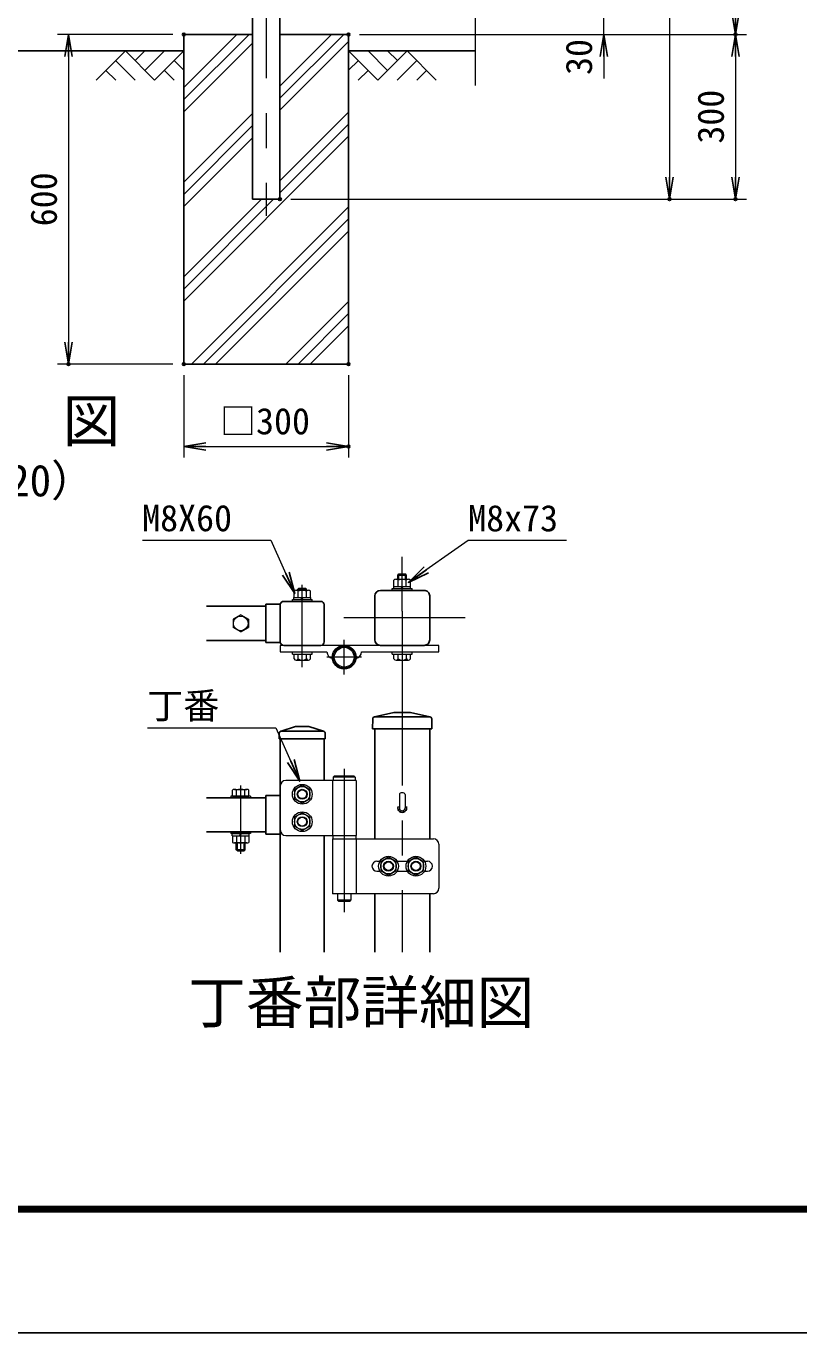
# Model space of a CAD drawing. Units: millimetres, scale not verified. Extents: x -4200 to 4200, y -2970 to 2970.
# Drawn here: x -2028 to -621, y -2970 to -592 of the extents above; entities that cross this region are included whole.
import ezdxf
from ezdxf.enums import TextEntityAlignment as Align

# ---------------------------------------------------------------- set-up
doc = ezdxf.new("R2010")
doc.units = ezdxf.units.MM
doc.header["$LTSCALE"] = 10
doc.header["$PDMODE"] = 32
doc.header["$PDSIZE"] = 5
doc.linetypes.add('USER2', pattern=[50.8, 31.75, -6.35, 6.35, -6.35])
for name, color, linetype, lineweight in [('0-0_D-TTL-TXT', 7, 'Continuous', 25), ('0-1_D-DCR-HCH', 7, 'Continuous', 13), ('0-2_D-STR1', 1, 'Continuous', 25), ('0-3_D-STR2', 7, 'Continuous', 13), ('0-4_D-BMK', 2, 'USER2', 13), ('0-5_D-STR3', 3, 'Continuous', 13), ('0-6_D-STR4', 7, 'Continuous', 25), ('0-7_D-STR-DIM', 7, 'Continuous', 13), ('0-8_0', 7, 'Continuous', 25), ('0-9_Defpoints', 6, 'Continuous', 25), ('0-A_D-STR-TXT', 7, 'Continuous', 25), ('0-B_D-BGD', 7, 'Continuous', 25), ('0-C_D-TTL', 7, 'Continuous', 25)]:
    doc.layers.add(name, color=color, linetype=linetype, lineweight=lineweight)
doc.styles.add('ＭＳ ゴシック', font='')
doc.styles.get('ＭＳ ゴシック').set_extended_font_data('MS Gothic')

# ---------------------------------------------------------------- blocks, each defined once
blk = doc.blocks.new('_Open')
at = {"layer": '0-8_0'}
blk.add_line((-10, 1.667), (0, 0), dxfattribs=at)
blk.add_lwpolyline([(-10, -1.667), (0, 0), (-10, 0)], dxfattribs=at)

msp = doc.modelspace()

# ---------------------------------------------------------------- linework, layer by layer
at = {"layer": '0-1_D-DCR-HCH'}
for p, q in [((-1740.61, -725.82), (-1621.8, -607.01)), ((-1740.61, -703.72), (-1643.9, -607.01)), ((-1565.61, -723.13), (-1449.49, -607.01)), ((-1565.61, -701.03), (-1471.59, -607.01)), ((-1847.03, -637.01), (-1900.24, -690.22)), ((-1847.03, -637.01), (-1793.82, -690.22)), ((-1829.29, -654.75), (-1811.56, -637.01)), ((-1811.56, -672.49), (-1776.08, -637.01)), ((-1793.82, -690.22), (-1740.61, -637.01)), ((-1740.61, -747.91), (-1615.61, -622.91)), ((-1565.61, -745.22), (-1440.61, -620.22)), ((-1387.4, -690.22), (-1440.61, -637.01)), ((-1369.66, -672.49), (-1405.13, -637.01)), ((-1334.18, -637.01), (-1387.4, -690.22)), ((-1351.83, -654.84), (-1369.66, -637.01)), ((-1334.18, -637.01), (-1280.97, -690.22)), ((-1864.77, -654.75), (-1829.13, -690.22)), ((-1758.35, -654.75), (-1740.61, -672.4)), ((-1422.87, -654.75), (-1440.61, -672.4)), ((-1316.45, -654.75), (-1352.08, -690.22)), ((-1882.51, -672.49), (-1864.69, -690.22)), ((-1776.08, -672.49), (-1758.26, -690.22)), ((-1405.13, -672.49), (-1422.95, -690.22)), ((-1298.71, -672.49), (-1316.53, -690.22)), ((-1740.61, -876.03), (-1615.61, -751.03)), ((-1565.61, -873.34), (-1440.61, -748.34)), ((-1740.61, -898.13), (-1615.61, -773.13)), ((-1565.61, -895.44), (-1440.61, -770.44)), ((-1740.61, -1092.54), (-1440.61, -792.54)), ((-1740.61, -920.22), (-1615.61, -795.22)), ((-1740.61, -1070.44), (-1577.18, -907.01)), ((-1740.61, -1048.34), (-1599.28, -907.01)), ((-1726.96, -1207.01), (-1440.61, -920.65)), ((-1704.87, -1207.01), (-1440.61, -942.75)), ((-1682.77, -1207.01), (-1440.61, -964.85)), ((-1554.65, -1207.01), (-1440.61, -1092.97)), ((-1532.55, -1207.01), (-1440.61, -1115.06)), ((-1510.46, -1207.01), (-1440.61, -1137.16))]:
    msp.add_line(p, q, dxfattribs=at)
at = {"layer": '0-2_D-STR1'}
for p, q in [((-1615.61, -444.51), (-1615.61, -907.01)), ((-1565.61, -444.51), (-1565.61, -907.01)), ((-1565.61, -907.01), (-1615.61, -907.01)), ((-1558.66, -1638.84), (-1491.46, -1638.84)), ((-1393.06, -1708.64), (-1393.06, -1629.04)), ((-1382.86, -1618.84), (-1303.26, -1618.84)), ((-1293.06, -1708.64), (-1293.06, -1629.04)), ((-1699.24, -1647.84), (-1591.06, -1647.84)), ((-1591.06, -1643.99), (-1591.06, -1713.79)), ((-1591.06, -1643.99), (-1565.06, -1643.99)), ((-1565.06, -1712.44), (-1565.06, -1645.34)), ((-1485.06, -1643.84), (-1485.06, -1712.44)), ((-1699.24, -1709.84), (-1591.06, -1709.84)), ((-1591.06, -1713.79), (-1565.06, -1713.79)), ((-1558.66, -1718.84), (-1491.46, -1718.84)), ((-1382.86, -1718.84), (-1303.26, -1718.84)), ((-1396.74, -1852.79), (-1397.06, -1870.79)), ((-1396.74, -1852.79), (-1397.06, -1870.79)), ((-1358.06, -1840.79), (-1393.64, -1848.96)), ((-1358.06, -1840.79), (-1393.64, -1848.96)), ((-1293.23, -1848.79), (-1392.88, -1848.79)), ((-1358.06, -1840.79), (-1328.06, -1840.79)), ((-1328.06, -1840.79), (-1358.06, -1840.79)), ((-1328.06, -1840.79), (-1292.47, -1848.96)), ((-1328.06, -1840.79), (-1292.47, -1848.96)), ((-1289.37, -1852.79), (-1289.06, -1870.79)), ((-1563.67, -1875), (-1537.06, -1866.78)), ((-1487.13, -1874.78), (-1562.26, -1874.78)), ((-1513.06, -1866.78), (-1537.06, -1866.78)), ((-1486.44, -1875), (-1513.06, -1866.78)), ((-1397.06, -1870.79), (-1289.06, -1870.79)), ((-1289.06, -1870.79), (-1397.06, -1870.79)), ((-1393.06, -1870.79), (-1393.06, -2070.79)), ((-1293.06, -1870.79), (-1293.06, -2070.79)), ((-1567.06, -1879.58), (-1567.06, -1888.78)), ((-1483.06, -1888.78), (-1567.06, -1888.78)), ((-1565.06, -1888.78), (-1565.06, -2277.29)), ((-1485.06, -1888.78), (-1485.06, -1964.75)), ((-1483.06, -1879.58), (-1483.06, -1888.78)), ((-1699.24, -1996.29), (-1591.06, -1996.29)), ((-1591.06, -1992.29), (-1591.06, -2062.29)), ((-1565.06, -1992.29), (-1591.06, -1992.29)), ((-1699.24, -2058.29), (-1591.06, -2058.29)), ((-1565.06, -2062.29), (-1591.06, -2062.29)), ((-1485.06, -2064.75), (-1485.06, -2277.29)), ((-1393.06, -2170.79), (-1393.06, -2277.29)), ((-1293.06, -2170.79), (-1293.06, -2277.29))]:
    msp.add_line(p, q, dxfattribs=at)
for centre, radius, start, end in [((-1558.66, -1645.24), 6.4, 90.00001, 179.99999), ((-1491.46, -1645.24), 6.4, 359.9993, 90.00003), ((-1382.86, -1629.04), 10.2, 90.00031, 179.99985), ((-1303.26, -1629.04), 10.2, 0, 90.00028), ((-1382.86, -1708.64), 10.2, 179.99984, 269.99973), ((-1303.26, -1708.64), 10.2, 269.9997, 0), ((-1558.66, -1712.44), 6.4, 179.99928, 270.00003), ((-1491.46, -1712.44), 6.4, 270, 359.99916), ((-1392.74, -1852.86), 4, 102.93782, 179), ((-1392.74, -1852.86), 4, 102.93782, 179), ((-1293.37, -1852.86), 4, 1, 77.06218), ((-1562.26, -1879.58), 4.8, 90, 180), ((-1487.86, -1879.58), 4.8, 0, 72.84994), ((-1343.06, -2014.79), 8, 162.5424, 17.4576)]:
    msp.add_arc(centre, radius, start, end, dxfattribs=at)
at = {"layer": '0-3_D-STR2'}
msp.add_line((-1209.92, -700.01), (-1209.92, 262.84), dxfattribs=at)
at = {"layer": '0-4_D-BMK'}
for p, q in [((-1590.61, 1154.55), (-1590.61, -937.01)), ((-1343.06, -1656.62), (-1343.06, -1557.61)), ((-1525.06, -1758.47), (-1525.06, -1608.49)), ((-1343.06, -1656.62), (-1343.06, -2277.29)), ((-1228.66, -1668.84), (-1449.52, -1668.85)), ((-1448.66, -1771.82), (-1448.66, -1709.07)), ((-1417.28, -1740.44), (-1480.03, -1740.44)), ((-1448.55, -1943.72), (-1448.55, -2204.67)), ((-1637.06, -2097.98), (-1637.06, -1973.8))]:
    msp.add_line(p, q, dxfattribs=at)
at = {"layer": '0-5_D-STR3'}
for p, q in [((-1351.06, -1590.85), (-1349.06, -1588.85)), ((-1351.06, -1598.64), (-1351.06, -1590.85)), ((-1337.06, -1598.64), (-1337.06, -1588.85)), ((-1335.06, -1598.64), (-1335.06, -1590.85)), ((-1533.06, -1616.85), (-1531.06, -1614.85)), ((-1533.06, -1618.64), (-1533.06, -1616.85)), ((-1519.06, -1618.64), (-1519.06, -1614.85)), ((-1517.06, -1618.64), (-1517.06, -1616.85)), ((-1361.06, -1618.84), (-1361.06, -1615.64)), ((-1361.06, -1615.64), (-1325.06, -1615.64)), ((-1358.46, -1615.64), (-1327.66, -1615.64)), ((-1358.06, -1611.64), (-1358.06, -1600.04)), ((-1358.06, -1611.64), (-1328.06, -1611.64)), ((-1354.61, -1598.64), (-1331.52, -1598.64)), ((-1350.56, -1611.64), (-1350.56, -1600.04)), ((-1345.19, -1615.64), (-1342.88, -1611.64)), ((-1343.81, -1615.64), (-1341.5, -1611.64)), ((-1335.56, -1611.64), (-1335.56, -1600.04)), ((-1328.06, -1611.64), (-1328.06, -1600.04)), ((-1327.66, -1615.64), (-1327.66, -1611.64)), ((-1325.06, -1618.84), (-1325.06, -1615.64)), ((-1543.06, -1638.84), (-1543.06, -1635.64)), ((-1543.06, -1635.64), (-1507.06, -1635.64)), ((-1507.06, -1638.84), (-1543.06, -1638.84)), ((-1540.46, -1635.64), (-1509.66, -1635.64)), ((-1540.06, -1631.64), (-1540.06, -1620.04)), ((-1540.06, -1631.64), (-1510.06, -1631.64)), ((-1536.61, -1618.64), (-1513.52, -1618.64)), ((-1532.56, -1631.64), (-1532.56, -1620.04)), ((-1527.19, -1635.64), (-1524.88, -1631.64)), ((-1525.81, -1635.64), (-1523.5, -1631.64)), ((-1517.56, -1631.64), (-1517.56, -1620.04)), ((-1510.06, -1631.64), (-1510.06, -1620.04)), ((-1509.66, -1635.64), (-1509.66, -1631.64)), ((-1507.06, -1638.84), (-1507.06, -1635.64)), ((-1325.06, -1618.84), (-1361.06, -1618.84)), ((-1637.06, -1663.39), (-1651.06, -1671.47)), ((-1637.06, -1663.39), (-1623.06, -1671.47)), ((-1651.06, -1671.47), (-1651.06, -1686.31)), ((-1637.06, -1694.39), (-1651.06, -1686.31)), ((-1637.06, -1694.39), (-1623.06, -1686.31)), ((-1623.06, -1671.47), (-1623.06, -1686.31)), ((-1276.26, -1718.84), (-1565.06, -1718.84)), ((-1543.06, -1730.84), (-1507.06, -1730.84)), ((-1543.06, -1734.84), (-1543.06, -1730.84)), ((-1543.06, -1734.84), (-1507.06, -1734.84)), ((-1540.06, -1743.68), (-1540.06, -1734.84)), ((-1540.06, -1734.84), (-1510.06, -1734.84)), ((-1532.57, -1743.68), (-1532.57, -1734.84)), ((-1517.54, -1743.68), (-1517.54, -1734.84)), ((-1510.06, -1743.68), (-1510.06, -1734.84)), ((-1507.06, -1734.84), (-1507.06, -1730.84)), ((-1361.06, -1730.84), (-1325.06, -1730.84)), ((-1361.06, -1734.84), (-1361.06, -1730.84)), ((-1361.06, -1734.84), (-1325.06, -1734.84)), ((-1358.06, -1743.68), (-1358.06, -1734.84)), ((-1358.06, -1734.84), (-1328.06, -1734.84)), ((-1350.57, -1743.68), (-1350.57, -1734.84)), ((-1335.54, -1743.68), (-1335.54, -1734.84)), ((-1328.06, -1743.68), (-1328.06, -1734.84)), ((-1325.06, -1734.84), (-1325.06, -1730.84)), ((-1536.31, -1745.84), (-1513.8, -1745.84)), ((-1354.31, -1745.84), (-1331.8, -1745.84)), ((-1427.06, -1964.79), (-1555.06, -1964.79)), ((-1470.26, -1964.79), (-1470.26, -2064.79)), ((-1428.66, -1958.79), (-1468.66, -1958.79)), ((-1428.66, -1964.79), (-1468.66, -1964.79)), ((-1430.66, -1956.79), (-1466.66, -1956.79)), ((-1427.06, -1964.79), (-1427.06, -2064.79)), ((-1655.06, -1993.09), (-1655.06, -1996.29)), ((-1619.06, -1993.09), (-1655.06, -1993.09)), ((-1619.06, -1996.29), (-1655.06, -1996.29)), ((-1652.06, -1993.09), (-1652.06, -1982.19)), ((-1652.06, -1993.09), (-1622.06, -1993.09)), ((-1648.31, -1981.08), (-1625.81, -1981.08)), ((-1644.56, -1993.09), (-1644.56, -1982.19)), ((-1629.56, -1993.09), (-1629.56, -1982.19)), ((-1622.06, -1993.09), (-1622.06, -1982.19)), ((-1619.06, -1993.09), (-1619.06, -1996.29)), ((-1565.06, -1974.79), (-1565.06, -2054.79)), ((-1348.26, -1990.45), (-1348.26, -2014.79)), ((-1337.86, -1990.45), (-1337.86, -2014.79)), ((-1655.06, -2058.29), (-1655.06, -2061.49)), ((-1619.06, -2058.29), (-1655.06, -2058.29)), ((-1619.06, -2061.49), (-1655.06, -2061.49)), ((-1652.06, -2065.49), (-1652.06, -2077.38)), ((-1644.56, -2065.49), (-1644.56, -2077.38)), ((-1639.2, -2065.49), (-1636.89, -2061.49)), ((-1637.81, -2065.49), (-1635.5, -2061.49)), ((-1629.56, -2065.49), (-1629.56, -2077.38)), ((-1622.06, -2065.49), (-1622.06, -2077.38)), ((-1619.06, -2058.29), (-1619.06, -2061.49)), ((-1555.06, -2064.79), (-1427.06, -2064.79)), ((-1469.66, -2064.79), (-1427.66, -2064.79)), ((-1427.66, -2064.79), (-1427.66, -2070.79)), ((-1625.81, -2078.49), (-1648.31, -2078.49)), ((-1645.06, -2091.09), (-1645.06, -2078.49)), ((-1643.06, -2093.09), (-1645.06, -2091.09)), ((-1629.06, -2091.09), (-1645.06, -2091.09)), ((-1643.06, -2093.09), (-1643.06, -2078.49)), ((-1631.06, -2093.09), (-1631.06, -2078.49)), ((-1629.06, -2091.09), (-1631.06, -2093.09)), ((-1629.06, -2091.09), (-1629.06, -2078.49)), ((-1470.26, -2070.79), (-1286.26, -2070.79)), ((-1470.26, -2070.79), (-1470.26, -2170.79)), ((-1427.06, -2070.79), (-1427.06, -2170.79)), ((-1276.26, -2080.79), (-1276.26, -2160.79)), ((-1643.06, -2093.09), (-1631.06, -2093.09)), ((-1389.06, -2111.79), (-1383.64, -2111.79)), ((-1352.47, -2111.79), (-1333.64, -2111.79)), ((-1302.47, -2111.79), (-1297.06, -2111.79)), ((-1398.06, -2120.79), (-1397.96, -2120.79)), ((-1389.06, -2129.79), (-1383.64, -2129.79)), ((-1352.47, -2129.79), (-1333.64, -2129.79)), ((-1302.47, -2129.79), (-1297.06, -2129.79)), ((-1288.06, -2120.79), (-1287.96, -2120.79)), ((-1286.26, -2170.79), (-1470.26, -2170.79)), ((-1460.66, -2170.79), (-1460.66, -2182.79)), ((-1458.66, -2184.79), (-1460.66, -2182.79)), ((-1436.66, -2182.79), (-1460.66, -2182.79)), ((-1438.66, -2184.79), (-1458.66, -2184.79)), ((-1438.66, -2184.79), (-1436.66, -2182.79)), ((-1436.66, -2170.79), (-1436.66, -2182.79))]:
    msp.add_line(p, q, dxfattribs=at)
for points in [[(-1351.06, -1590.85), (-1335.06, -1590.85), (-1337.06, -1588.85)], [(-1349.06, -1598.64), (-1349.06, -1588.85), (-1337.06, -1588.85)], [(-1533.06, -1616.85), (-1517.06, -1616.85), (-1519.06, -1614.85)], [(-1531.06, -1618.64), (-1531.06, -1614.85), (-1519.06, -1614.85)], [(-1358.46, -1615.64), (-1358.46, -1611.64), (-1327.66, -1611.64)], [(-1540.46, -1635.64), (-1540.46, -1631.64), (-1509.66, -1631.64)], [(-1565.06, -1718.84), (-1565.06, -1730.84), (-1480.01, -1730.84)], [(-1417.31, -1730.84), (-1276.26, -1730.84), (-1276.26, -1718.84)], [(-1466.66, -1956.79), (-1468.66, -1958.79), (-1468.66, -1964.79)], [(-1430.66, -1956.79), (-1428.66, -1958.79), (-1428.66, -1964.79)], [(-1652.46, -2065.49), (-1621.66, -2065.49), (-1621.66, -2061.49)], [(-1652.46, -2065.49), (-1652.46, -2061.49), (-1621.66, -2061.49)], [(-1469.66, -2064.79), (-1469.66, -2070.79), (-1427.66, -2070.79)]]:
    msp.add_lwpolyline(points, dxfattribs=at)
for points in [[(-1525.06, -1973.59), (-1539.09, -1981.69), (-1539.09, -1997.89), (-1525.06, -2005.99), (-1511.03, -1997.89), (-1511.03, -1981.69)], [(-1525.06, -2023.59), (-1539.09, -2031.69), (-1539.09, -2047.89), (-1525.06, -2055.99), (-1511.03, -2047.89), (-1511.03, -2031.69)], [(-1368.06, -2104.59), (-1382.09, -2112.69), (-1382.09, -2128.89), (-1368.06, -2136.99), (-1354.03, -2128.89), (-1354.03, -2112.69)], [(-1318.06, -2104.59), (-1332.09, -2112.69), (-1332.09, -2128.89), (-1318.06, -2136.99), (-1304.03, -2128.89), (-1304.03, -2112.69)]]:
    msp.add_lwpolyline(points, close=True, dxfattribs=at)
for centre, radius in [((-1637.06, -1678.89), 13.42), ((-1448.66, -1740.44), 21.6), ((-1448.66, -1740.44), 20), ((-1448.66, -1740.44), 18), ((-1525.06, -1989.79), 18), ((-1525.06, -1989.79), 14.07), ((-1525.06, -1989.79), 9), ((-1525.06, -1989.79), 8), ((-1525.06, -2039.79), 18), ((-1525.06, -2039.79), 14.07), ((-1525.06, -2039.79), 9), ((-1525.06, -2039.79), 8), ((-1368.06, -2120.79), 18), ((-1368.06, -2120.79), 14.07), ((-1368.06, -2120.79), 9), ((-1368.06, -2120.79), 8), ((-1318.06, -2120.79), 18), ((-1318.06, -2120.79), 14.07), ((-1318.06, -2120.79), 9), ((-1318.06, -2120.79), 8)]:
    msp.add_circle(centre, radius, dxfattribs=at)
for centre, radius, start, end in [((-1354.31, -1604.33), 5.7, 48.83491, 131.16509), ((-1343.06, -1619.43), 20.79, 68.85295, 111.14705), ((-1331.81, -1604.34), 5.7, 48.86505, 131.13495), ((-1536.31, -1624.33), 5.7, 48.83491, 131.16509), ((-1525.06, -1639.43), 20.79, 68.85295, 111.14705), ((-1513.81, -1624.34), 5.7, 48.86505, 131.13495), ((-1468.01, -1730.84), 12, 180, 259.73982), ((-1429.31, -1730.84), 12, 280.26018, 0), ((-1536.31, -1741.52), 4.32, 210, 330), ((-1525.06, -1731.69), 14.16, 237.93138, 302.06862), ((-1513.8, -1741.52), 4.32, 210, 330), ((-1354.31, -1741.52), 4.32, 210, 330), ((-1343.06, -1731.69), 14.16, 237.93138, 302.06862), ((-1331.8, -1741.52), 4.32, 210, 330), ((-1555.06, -1974.79), 10, 90, 180), ((-1648.31, -1987.99), 6.91, 57.13278, 122.86722), ((-1637.06, -2007.06), 25.98, 73.22135, 106.77865), ((-1625.81, -1987.99), 6.91, 57.13278, 122.86722), ((-1343.06, -2014.79), 5.2, 180, 0), ((-1555.06, -2054.79), 10, 180, 270), ((-1648.31, -2071.58), 6.91, 237.13278, 302.86722), ((-1637.06, -2052.51), 25.98, 253.22135, 286.77865), ((-1625.81, -2071.58), 6.91, 237.13278, 302.86722), ((-1286.26, -2080.79), 10, 0, 90), ((-1389.06, -2120.79), 9, 90, 180), ((-1297.06, -2120.79), 9, 0, 90), ((-1389.06, -2120.79), 9, 180, 270), ((-1297.06, -2120.79), 9, 270, 0), ((-1286.26, -2160.79), 10, 270, 0)]:
    msp.add_arc(centre, radius, start, end, dxfattribs=at)
msp.add_ellipse((-1343.06, -1990.48), major_axis=(-5.2, 0), ratio=0.649974, start_param=3.1415927, end_param=6.2831853, dxfattribs=at)
at = {"layer": '0-6_D-STR4'}
for p, q in [((-1740.61, -607.01), (-1740.61, -1207.01)), ((-1615.61, -607.01), (-1740.61, -607.01)), ((-1440.61, -607.01), (-1565.61, -607.01)), ((-1440.61, -607.01), (-1440.61, -1207.01)), ((-1440.61, -1207.01), (-1740.61, -1207.01))]:
    msp.add_line(p, q, dxfattribs=at)
at = {"layer": '0-7_D-STR-DIM'}
for p, q in [((-856.22, 1087.99), (-856.22, -867.01)), ((-976.22, -607.01), (-976.22, -577.01)), ((-1760.61, -607.01), (-1970.61, -607.01)), ((-1420.61, -607.01), (-716.22, -607.01)), ((-1420.61, -607.01), (-716.22, -607.01)), ((-1420.61, -607.01), (-956.22, -607.01)), ((-1950.61, -647.01), (-1950.61, -1167.01)), ((-976.22, -647.01), (-976.22, -687.01)), ((-736.22, -647.01), (-736.22, -867.01)), ((-1545.61, -907.01), (-836.22, -907.01)), ((-1545.61, -907.01), (-716.22, -907.01)), ((-1760.61, -1207.01), (-1970.61, -1207.01)), ((-1740.61, -1227.01), (-1740.61, -1377.01)), ((-1440.61, -1227.01), (-1440.61, -1377.01)), ((-1700.61, -1357.01), (-1480.61, -1357.01))]:
    msp.add_line(p, q, dxfattribs=at)
at = {"layer": '0-9_Defpoints'}
for p in [(-1740.61, -607.01), (-1440.61, -607.01), (-736.22, -607.01), (-1565.61, -907.01), (-856.22, -907.01), (-736.22, -907.01), (-1950.61, -1207.01), (-1740.61, -1207.01), (-1740.61, -1207.01), (-1440.61, -1207.01), (-1440.61, -1357.01)]:
    msp.add_point(p, dxfattribs=at)
at = {"layer": '0-A_D-STR-TXT', "lineweight": 13}
for points in [[(-1815.81, -1527.62), (-1582.22, -1527.62), (-1539.62, -1622.81)], [(-1043.71, -1527.83), (-1223.02, -1527.83), (-1330.17, -1603.19)], [(-1806.58, -1869.04), (-1572.99, -1869.04), (-1530.39, -1964.23)]]:
    msp.add_lwpolyline(points, dxfattribs=at)
at = {"layer": '0-B_D-BGD'}
for p, q in [((-2470.61, -637.01), (-1740.61, -637.01)), ((-1440.61, -637.01), (-1209.92, -637.01))]:
    msp.add_line(p, q, dxfattribs=at)
at = {"layer": '0-C_D-TTL', "color": 2}
msp.add_lwpolyline([(-4200, 2970), (4200, 2970), (4200, -2970), (-4200, -2970)], close=True, dxfattribs=at)
at = {"layer": '0-C_D-TTL'}
for points in [[(-3930, 2750), (3930, 2750), (3930, -2750), (-3930, -2750)], [(-3927.5, 2747.5), (3927.5, 2747.5), (3927.5, -2747.5), (-3927.5, -2747.5)], [(-3925, 2745), (3925, 2745), (3925, -2745), (-3925, -2745)], [(-3922.5, 2742.5), (3922.5, 2742.5), (3922.5, -2742.5), (-3922.5, -2742.5)], [(-3920, 2740), (3920, 2740), (3920, -2740), (-3920, -2740)]]:
    msp.add_lwpolyline(points, close=True, dxfattribs=at)

# ---------------------------------------------------------------- block references
at = {"layer": '0-7_D-STR-DIM', "xscale": 4, "yscale": 4}
for p, rotation in [((-736.22, -607.01), 270), ((-1950.61, -607.01), 90), ((-976.22, -607.01), 90), ((-736.22, -607.01), 90), ((-856.22, -907.01), 270), ((-736.22, -907.01), 270), ((-1950.61, -1207.01), 270), ((-1740.61, -1357.01), 180)]:
    msp.add_blockref('_Open', p, dxfattribs=dict(at, rotation=rotation))
msp.add_blockref('_Open', (-1440.61, -1357.01), dxfattribs=at)
at = {"layer": '0-A_D-STR-TXT', "xscale": 4, "yscale": 4}
for p, rotation in [((-1538.8, -1624.63), 294.10901), ((-1331.81, -1604.34), 215.11702), ((-1529.57, -1966.05), 294.10901)]:
    msp.add_blockref('_Open', p, dxfattribs=dict(at, rotation=rotation))

# ---------------------------------------------------------------- texts
at = {"layer": '0-0_D-TTL-TXT', "style": 'ＭＳ ゴシック'}
for s, height, p in [('正\u3000面\u3000図', 76.98, (-2381.32, -1371.84)), ('（S=1／20）', 57.7, (-2335.84, -1465.03)), ('丁番部詳細図', 76.98, (-1732.52, -2429.96))]:
    msp.add_text(s, height=height, dxfattribs=at).set_placement(p, align=Align.BOTTOM_LEFT)
at = {"layer": '0-7_D-STR-DIM', "style": 'ＭＳ ゴシック'}
for s, p in [('30', (-982.97, -680.85)), ('300', (-742.97, -805.89)), ('600', (-1957.36, -956.26))]:
    msp.add_text(s, height=48.09, rotation=90, dxfattribs=at).set_placement(p, align=Align.BOTTOM_LEFT)
msp.add_text('□300', height=48.09, dxfattribs=at).set_placement((-1674.76, -1349.26), align=Align.BOTTOM_LEFT)
at = {"layer": '0-A_D-STR-TXT', "style": 'ＭＳ ゴシック'}
for s, p in [('M8X60', (-1816.44, -1525.65)), ('M8x73', (-1222.9, -1525.88)), ('丁番', (-1807.21, -1867.07))]:
    msp.add_text(s, height=48.09, dxfattribs=at).set_placement(p, align=Align.BOTTOM_LEFT)

doc.saveas('drawing.dxf')
